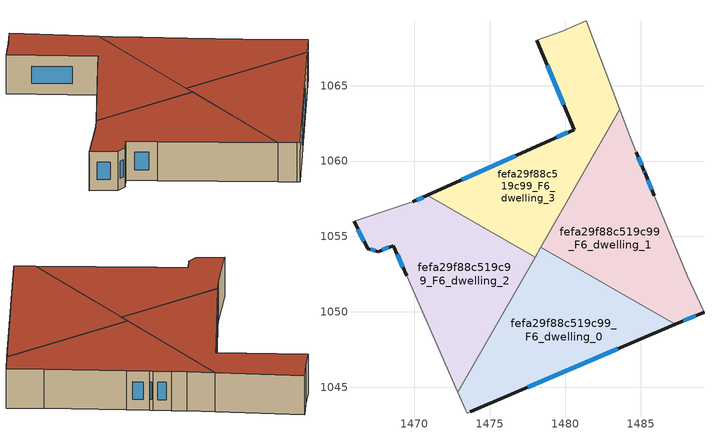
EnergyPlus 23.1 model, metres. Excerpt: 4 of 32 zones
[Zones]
fefa29f88c519c99_F6_dwelling_0
 floor to fefa29f88c519c99_F5_dwelling_0 (EU_floor_Construction): 1487.3,1049.17 1473.7,1043.38 1473.5,1043.28 1473.4,1043.48 1472.88,1044.67 1478.38,1054.28 z18
 wall outside (EU_wall_Construction): 1473.7,1043.38 1487.3,1049.17 z18:21
 wall adiabatic (EU_wall_Construction): 1478,1053.62 1472.88,1044.67 1473.4,1043.48 1473.5,1043.28 1473.7,1043.38 z18:21
 wall to fefa29f88c519c99_F6_dwelling_1 (EU_wall_Construction): 1487.3,1049.17 1478.38,1054.28 z18:21
 wall to fefa29f88c519c99_F6_dwelling_3 (EU_wall_Construction): 1478.38,1054.28 1478,1053.62 z18:21
 window (EU_Window_Construction): 1477.51,1045 1483.49,1047.55 z18.84:20.16
 roof outside (EU_roof_Construction): 1487.3,1049.17 1478.38,1054.28 1472.88,1044.67 1473.4,1043.48 1473.5,1043.28 1473.7,1043.38 z21
fefa29f88c519c99_F6_dwelling_1
 floor to fefa29f88c519c99_F5_dwelling_1 (EU_floor_Construction): 1484.31,1061.59 1484.71,1060.59 1485.23,1059.38 1485.31,1059.19 1485.91,1057.69 1488.11,1052.38 1489.21,1049.98 1487.3,1049.17 1478.38,1054.28 1483.62,1063.43 z18
 wall outside (EU_wall_Construction): 1487.3,1049.17 1489.21,1049.98 / 1485.91,1057.69 1485.31,1059.19 1485.23,1059.38 1484.71,1060.59 z18:21
 wall adiabatic (EU_wall_Construction): 1484.71,1060.59 1484.31,1061.59 1483.62,1063.43 / 1489.21,1049.98 1488.11,1052.38 1485.91,1057.69 z18:21
 wall to fefa29f88c519c99_F6_dwelling_3 (EU_wall_Construction): 1483.62,1063.43 1478.38,1054.28 z18:21
 window (EU_Window_Construction): 1487.84,1049.4 1488.68,1049.75 / 1485.08,1059.72 1484.86,1060.25 / 1485.29,1059.24 1485.25,1059.33 / 1485.74,1058.11 1485.48,1058.77 z18.84:20.16
 roof outside (EU_roof_Construction): 1489.21,1049.98 1488.11,1052.38 1485.91,1057.69 1485.31,1059.19 1485.23,1059.38 1484.71,1060.59 1484.31,1061.59 1483.62,1063.43 1478.38,1054.28 1487.3,1049.17 z21
fefa29f88c519c99_F6_dwelling_2
 floor to fefa29f88c519c99_F5_dwelling_2 (EU_floor_Construction): 1478,1053.62 1472.88,1044.67 1469.5,1052.39 1468.6,1054.39 1467.6,1053.99 1466.9,1054.19 1466,1055.99 1469.9,1057.29 1470.85,1057.72 z18
 wall outside (EU_wall_Construction): 1466,1055.99 1466.9,1054.19 1467.6,1053.99 1468.6,1054.39 1469.5,1052.39 / 1470.85,1057.72 1469.9,1057.29 z18:21
 wall adiabatic (EU_wall_Construction): 1469.9,1057.29 1466,1055.99 / 1469.5,1052.39 1472.88,1044.67 1478,1053.62 z18:21
 wall to fefa29f88c519c99_F6_dwelling_3 (EU_wall_Construction): 1478,1053.62 1470.85,1057.72 z18:21
 window (EU_Window_Construction): 1468.85,1053.83 1469.25,1052.95 / 1467.88,1054.1 1468.32,1054.28 / 1467.09,1054.13 1467.4,1054.05 / 1466.25,1055.49 1466.64,1054.69 / 1470.59,1057.6 1470.17,1057.41 z18.84:20.16
 roof outside (EU_roof_Construction): 1472.88,1044.67 1478,1053.62 1470.85,1057.72 1469.9,1057.29 1466,1055.99 1466.9,1054.19 1467.6,1053.99 1468.6,1054.39 1469.5,1052.39 z21
fefa29f88c519c99_F6_dwelling_3
 floor to fefa29f88c519c99_F5_dwelling_3 (EU_floor_Construction): 1481.41,1069.3 1483.62,1063.43 1478,1053.62 1470.85,1057.72 1479.01,1061.39 1480.61,1062.09 1478.11,1068 1479.81,1068.6 z18
 wall outside (EU_wall_Construction): 1478.11,1068 1480.61,1062.09 1479.01,1061.39 1470.85,1057.72 z18:21
 wall adiabatic (EU_wall_Construction): 1483.62,1063.43 1481.41,1069.3 1479.81,1068.6 1478.11,1068 z18:21
 window (EU_Window_Construction): 1476.72,1060.36 1473.14,1058.75 / 1480.16,1061.89 1479.46,1061.59 / 1478.81,1066.34 1479.91,1063.75 z18.84:20.16
 roof outside (EU_roof_Construction): 1478,1053.62 1483.62,1063.43 1481.41,1069.3 1479.81,1068.6 1478.11,1068 1480.61,1062.09 1479.01,1061.39 1470.85,1057.72 z21
[Building]
EU S2 Campaign: North Axis=0; Terrain=City; Solar Distribution=FullExterior
[Site:Location]
Lyon-Bron: Latitude=45.75; Longitude=5; Time Zone=1; Elevation=198
[SizingPeriod:WeatherFileDays]
AnnualSizingPeriod: Begin Month=1; Begin Day of Month=1; End Month=12; End Day of Month=31; Day of Week for Start Day=Monday; Use Weather File Daylight Saving Period=No; Use Weather File Rain and Snow Indicators=No
[MATERIAL]
EU_InternalMass_Material: Roughness=MediumRough; Thickness=0.1; Conductivity=1; Density=1800; Specific Heat=900; Thermal Absorptance=0.9; Solar Absorptance=0.7; Visible Absorptance=0.7
[MATERIAL:NOMASS] Roughness=MediumRough; Thermal Absorptance=0.9; Solar Absorptance=0.7; Visible Absorptance=0.7
Name | Thermal Resistance
EU_wall_NoMass | 0.776494
EU_roof_NoMass | 0.486893
EU_floor_NoMass | 0.421597
[WINDOWMATERIAL:SIMPLEGLAZINGSYSTEM]
EU_Window_SimpleGlazing: UFactor=4.24961; Solar Heat Gain Coefficient=0.83; Visible Transmittance=0.83
[CONSTRUCTION]
EU_wall_Construction: EU_wall_NoMass
EU_roof_Construction: EU_roof_NoMass
EU_floor_Construction: EU_floor_NoMass
EU_Window_Construction: EU_Window_SimpleGlazing
EU_InternalMass_Construction: EU_InternalMass_Material
[ZONE] Type=1; Multiplier=1; Ceiling Height=autocalculate; Floor Area=autocalculate; Part of Total Floor Area=Yes
Name | Volume
fefa29f88c519c99_F6_dwelling_0 | 204.839
fefa29f88c519c99_F6_dwelling_1 | 204.841
fefa29f88c519c99_F6_dwelling_2 | 204.846
fefa29f88c519c99_F6_dwelling_3 | 204.849
[INTERNALMASS] Construction=EU_InternalMass_Construction
Name | Zone or ZoneList | Surface Area
fefa29f88c519c99_F6_dwelling_0_EU_InternalMass | fefa29f88c519c99_F6_dwelling_0 | 68.2819
fefa29f88c519c99_F6_dwelling_1_EU_InternalMass | fefa29f88c519c99_F6_dwelling_1 | 68.2804
fefa29f88c519c99_F6_dwelling_2_EU_InternalMass | fefa29f88c519c99_F6_dwelling_2 | 68.2816
fefa29f88c519c99_F6_dwelling_3_EU_InternalMass | fefa29f88c519c99_F6_dwelling_3 | 68.2831
[OTHEREQUIPMENT] Fuel Type=Electricity; Design Level Calculation Method=Watts/Area; Power per Zone Floor Area=1; Fraction Latent=0; Fraction Radiant=0; Fraction Lost=0; Carbon Dioxide Generation Rate=0; EndUse Subcategory=EU_Step8_InternalGains
Name | Zone or ZoneList or Space or SpaceList | Schedule
EU_Step8_InternalGain_fefa29f88c519c99_F6_dwelling_0_f000 | fefa29f88c519c99_F6_dwelling_0 | EU_Step8_GainSchedule_fefa29f88c519c99_F6_dwelling_0_f000
EU_Step8_InternalGain_fefa29f88c519c99_F6_dwelling_1_f000 | fefa29f88c519c99_F6_dwelling_1 | EU_Step8_GainSchedule_fefa29f88c519c99_F6_dwelling_1_f000
EU_Step8_InternalGain_fefa29f88c519c99_F6_dwelling_2_f000 | fefa29f88c519c99_F6_dwelling_2 | EU_Step8_GainSchedule_fefa29f88c519c99_F6_dwelling_2_f000
EU_Step8_InternalGain_fefa29f88c519c99_F6_dwelling_3_f000 | fefa29f88c519c99_F6_dwelling_3 | EU_Step8_GainSchedule_fefa29f88c519c99_F6_dwelling_3_f000
[ZONEVENTILATION:DESIGNFLOWRATE] Schedule=EU_AlwaysOn; Design Flow Rate Calculation Method=AirChanges/Hour; Air Changes per Hour=0.693814; Ventilation Type=Natural; Fan Pressure Rise=0; Fan Total Efficiency=1; Constant Term Coefficient=1; Temperature Term Coefficient=0; Velocity Term Coefficient=0; Velocity Squared Term Coefficient=0; Minimum Indoor Temperature=-100; Maximum Indoor Temperature=100; Delta Temperature=-100; Minimum Outdoor Temperature=-100; Maximum Outdoor Temperature=100; Maximum Wind Speed=40
Name | Zone or ZoneList or Space or SpaceList
EU_ConstantAir_fefa29f88c519c99_F6_dwelling_0 | fefa29f88c519c99_F6_dwelling_0
EU_ConstantAir_fefa29f88c519c99_F6_dwelling_1 | fefa29f88c519c99_F6_dwelling_1
EU_ConstantAir_fefa29f88c519c99_F6_dwelling_2 | fefa29f88c519c99_F6_dwelling_2
EU_ConstantAir_fefa29f88c519c99_F6_dwelling_3 | fefa29f88c519c99_F6_dwelling_3
[HVACTEMPLATE:THERMOSTAT] Constant Heating Setpoint=20; Constant Cooling Setpoint=50
EU_HeatOnly_fefa29f88c519c99_F0_dwelling_0; EU_HeatOnly_fefa29f88c519c99_F0_dwelling_1; EU_HeatOnly_fefa29f88c519c99_F0_dwelling_2; EU_HeatOnly_fefa29f88c519c99_F0_dwelling_3; EU_HeatOnly_fefa29f88c519c99_F0_dwelling_4; EU_HeatOnly_fefa29f88c519c99_F1_dwelling_0; EU_HeatOnly_fefa29f88c519c99_F1_dwelling_1; EU_HeatOnly_fefa29f88c519c99_F1_dwelling_2; EU_HeatOnly_fefa29f88c519c99_F1_dwelling_3; EU_HeatOnly_fefa29f88c519c99_F1_dwelling_4; EU_HeatOnly_fefa29f88c519c99_F2_dwelling_0; EU_HeatOnly_fefa29f88c519c99_F2_dwelling_1; EU_HeatOnly_fefa29f88c519c99_F2_dwelling_2; EU_HeatOnly_fefa29f88c519c99_F2_dwelling_3; EU_HeatOnly_fefa29f88c519c99_F2_dwelling_4; EU_HeatOnly_fefa29f88c519c99_F3_dwelling_0; EU_HeatOnly_fefa29f88c519c99_F3_dwelling_1; EU_HeatOnly_fefa29f88c519c99_F3_dwelling_2; EU_HeatOnly_fefa29f88c519c99_F3_dwelling_3; EU_HeatOnly_fefa29f88c519c99_F3_dwelling_4; EU_HeatOnly_fefa29f88c519c99_F4_dwelling_0; EU_HeatOnly_fefa29f88c519c99_F4_dwelling_1; EU_HeatOnly_fefa29f88c519c99_F4_dwelling_2; EU_HeatOnly_fefa29f88c519c99_F4_dwelling_3; EU_HeatOnly_fefa29f88c519c99_F5_dwelling_0; EU_HeatOnly_fefa29f88c519c99_F5_dwelling_1; EU_HeatOnly_fefa29f88c519c99_F5_dwelling_2; EU_HeatOnly_fefa29f88c519c99_F5_dwelling_3; EU_HeatOnly_fefa29f88c519c99_F6_dwelling_0; EU_HeatOnly_fefa29f88c519c99_F6_dwelling_1; EU_HeatOnly_fefa29f88c519c99_F6_dwelling_2; EU_HeatOnly_fefa29f88c519c99_F6_dwelling_3
[HVACTEMPLATE:ZONE:IDEALLOADSAIRSYSTEM] System Availability Schedule=EU_AlwaysOn; Maximum Heating Supply Air Temperature=50; Minimum Cooling Supply Air Temperature=13; Maximum Heating Supply Air Humidity Ratio=0.0156; Minimum Cooling Supply Air Humidity Ratio=0.0077; Heating Limit=NoLimit; Cooling Limit=NoLimit; Heating Availability Schedule=EU_AlwaysOn; Cooling Availability Schedule=EU_CoolingOff; Dehumidification Control Type=ConstantSensibleHeatRatio; Cooling Sensible Heat Ratio=0.7; Dehumidification Setpoint=60; Humidification Control Type=None; Humidification Setpoint=30; Outdoor Air Method=None; Outdoor Air Flow Rate per Person=0.00944; Outdoor Air Flow Rate per Zone Floor Area=0; Outdoor Air Flow Rate per Zone=0; Demand Controlled Ventilation Type=None; Outdoor Air Economizer Type=NoEconomizer; Heat Recovery Type=None; Sensible Heat Recovery Effectiveness=0.7; Latent Heat Recovery Effectiveness=0.65
Name | Template Thermostat
fefa29f88c519c99_F6_dwelling_0 | EU_HeatOnly_fefa29f88c519c99_F6_dwelling_0
fefa29f88c519c99_F6_dwelling_1 | EU_HeatOnly_fefa29f88c519c99_F6_dwelling_1
fefa29f88c519c99_F6_dwelling_2 | EU_HeatOnly_fefa29f88c519c99_F6_dwelling_2
fefa29f88c519c99_F6_dwelling_3 | EU_HeatOnly_fefa29f88c519c99_F6_dwelling_3
[SIZING:ZONE] Zone Cooling Design Supply Air Temperature Input Method=SupplyAirTemperature; Zone Cooling Design Supply Air Temperature=13; Zone Heating Design Supply Air Temperature Input Method=SupplyAirTemperature; Zone Heating Design Supply Air Temperature=50; Zone Cooling Design Supply Air Humidity Ratio=0.008; Zone Heating Design Supply Air Humidity Ratio=0.008; Cooling Design Air Flow Method=DesignDay; Cooling Design Air Flow Rate=0; Cooling Minimum Air Flow per Zone Floor Area=0.000762; Cooling Minimum Air Flow=0; Cooling Minimum Air Flow Fraction=0.2; Heating Design Air Flow Method=DesignDay; Heating Design Air Flow Rate=0; Heating Maximum Air Flow per Zone Floor Area=0.002032; Heating Maximum Air Flow=0.141576; Heating Maximum Air Flow Fraction=0.3; Account for Dedicated Outdoor Air System=No; Dedicated Outdoor Air System Control Strategy=NeutralSupplyAir; Dedicated Outdoor Air Low Setpoint Temperature for Design=autosize; Dedicated Outdoor Air High Setpoint Temperature for Design=autosize; Zone Load Sizing Method=Sensible Load Only No Latent Load; Zone Latent Cooling Design Supply Air Humidity Ratio Input Method=HumidityRatioDifference; Zone Cooling Design Supply Air Humidity Ratio Difference=0.005; Zone Latent Heating Design Supply Air Humidity Ratio Input Method=HumidityRatioDifference; Zone Humidification Design Supply Air Humidity Ratio Difference=0.005
fefa29f88c519c99_F6_dwelling_0; fefa29f88c519c99_F6_dwelling_1; fefa29f88c519c99_F6_dwelling_2; fefa29f88c519c99_F6_dwelling_3
[SCHEDULE:CONSTANT]
Name | Hourly Value
EU_AlwaysOn | 1
EU_CoolingOff | 0
[SCHEDULE:FILE] Column Number=1; Rows to Skip at Top=0; Number of Hours of Data=8760; Column Separator=Comma; Interpolate to Timestep=No; Minutes per Item=60; Adjust Schedule for Daylight Savings=Yes
Name | File
EU_Step8_GainSchedule_fefa29f88c519c99_F6_dwelling_0_f000 | ../../schedules/fefa29f88c519c99/fefa29f88c519c99_F6_dwelling_0_f000_gain.csv
EU_Step8_GainSchedule_fefa29f88c519c99_F6_dwelling_1_f000 | ../../schedules/fefa29f88c519c99/fefa29f88c519c99_F6_dwelling_1_f000_gain.csv
EU_Step8_GainSchedule_fefa29f88c519c99_F6_dwelling_2_f000 | ../../schedules/fefa29f88c519c99/fefa29f88c519c99_F6_dwelling_2_f000_gain.csv
EU_Step8_GainSchedule_fefa29f88c519c99_F6_dwelling_3_f000 | ../../schedules/fefa29f88c519c99/fefa29f88c519c99_F6_dwelling_3_f000_gain.csv
